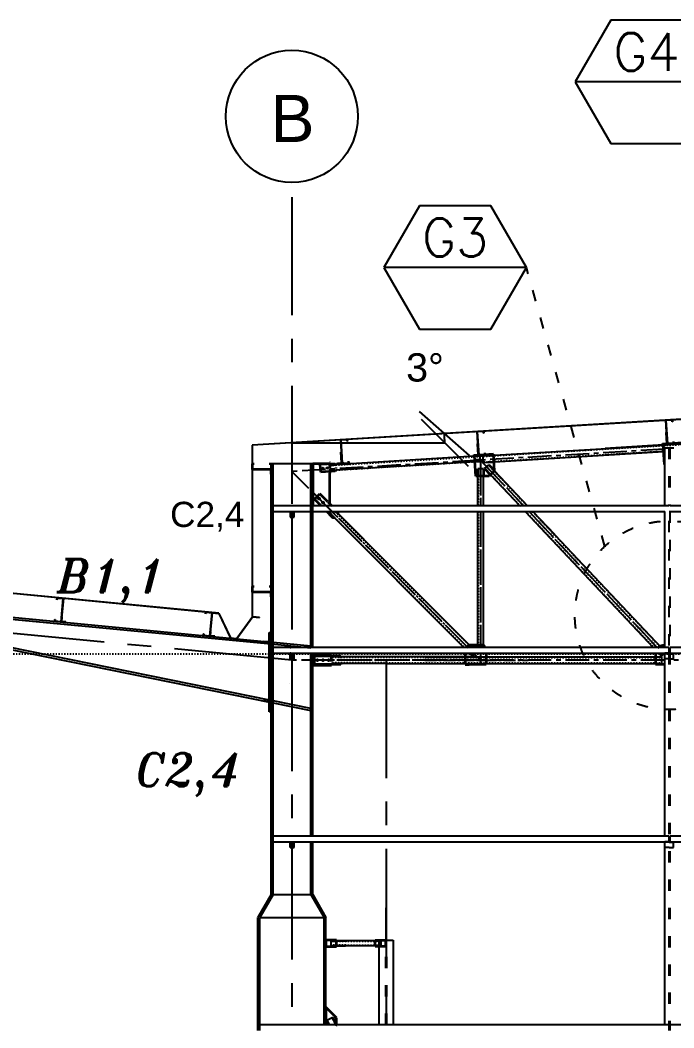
# Model space of a CAD drawing. Header units: inches. Extents: x -15 to 1885144, y -42615 to 866270.
# Drawn here: x 1657153 to 1664084, y 111935 to 122619 of the extents above; entities that cross this region are included whole.
import ezdxf
from ezdxf.enums import TextEntityAlignment as Align

# ---------------------------------------------------------------- set-up
doc = ezdxf.new("R2010")
doc.units = ezdxf.units.IN
doc.header["$LTSCALE"] = 100
doc.header["$MEASUREMENT"] = 0
for name, pattern in [('CENTER', [2, 1.25, -0.25, 0.25, -0.25]), ('CENTERX2', [4, 2.5, -0.5, 0.5, -0.5]), ('dash line', [30, 12, -18]), ('PHANTOM2', [1.25, 0.625, -0.125, 0.125, -0.125, 0.125, -0.125])]:
    doc.linetypes.add(name, pattern=pattern)
for name, color, linetype in [('axis', 8, 'PHANTOM2'), ('corrugated sheet', 6, 'Continuous'), ('dimensions', 10, 'PHANTOM2'), ('layout', 7, 'Continuous'), ('purlins', 4, 'Continuous'), ('sections', 3, 'Continuous'), ('text', 3, 'Continuous')]:
    doc.layers.add(name, color=color, linetype=linetype)
doc.layers.add('gusset plate', color=1, linetype='Continuous', lineweight=35)
doc.layers.add('weld', color=2, linetype='Continuous', lineweight=35)
doc.styles.add('romans', font='romans.shx', dxfattribs={"width": 0.75})
doc.styles.get("Standard").update_dxf_attribs({"font": 'arial.ttf'})
doc.styles.add('TEXT-3', font='ITALICT.shx', dxfattribs={"height": 350})
doc.dimstyles.new('Dim_1', dxfattribs={"dimtxt": 300, "dimasz": 500, "dimexe": 0.0625, "dimexo": 0.0625, "dimgap": 100, "dimtad": 0, "dimtih": 1, "dimtoh": 1, "dimdec": 0, "dimzin": 0, "dimdsep": 46, "dimtxsty": 'Standard', "dimblk": 'OBLIQUE', "dimcen": 0.09, "dimclrd": 256, "dimclre": 256, "dimclrt": 256, "dimadec": 0, "dimazin": 0, "dimtm": 1e-09, "dimtfac": 1, "dimtdec": 0, "dimtofl": 0, "dimtmove": 0, "dimatfit": 3, "dimfxl": 1, "dimtfillclr": 256, "dimtolj": 1, "dimtzin": 0, "dimlwe": -1, "dimarcsym": 0})

# ---------------------------------------------------------------- blocks, each defined once
blk = doc.blocks.new('_Oblique')
at = {"color": 0, "linetype": 'ByBlock', "lineweight": -2}
blk.add_line((-0.5, -0.5), (0.5, 0.5), dxfattribs=at)
blk = doc.blocks.new('*D1419')
at = {"layer": 'Defpoints', "color": 0, "ltscale": 10, "transparency": 16777216}
for p in [(1680034, 119339), (1661654, 118171), (1659614, 118113), (1660034, 118139), (1660436, 118139)]:
    blk.add_point(p, dxfattribs=at)
at = {"layer": 'dimensions', "linetype": 'dash line', "ltscale": 10, "transparency": 16777216}
blk.add_line((1660436, 118139), (1661654, 118139), dxfattribs=at)
at = {"layer": 'dimensions', "lineweight": -2, "ltscale": 10, "transparency": 16777216}
blk.add_arc((1660034, 118139), 1620, 0, 3.4336, dxfattribs=at)
at = {"layer": 'dimensions', "lineweight": -2, "ltscale": 10, "transparency": 16777216, "xscale": 500, "yscale": 500, "zscale": 500}
for p, rotation in [((1661651, 118236), 93.43363036184623), ((1661654, 118139), 270.0000000000026)]:
    blk.add_blockref('_Oblique', p, dxfattribs=dict(at, rotation=rotation))
at = {"layer": 'dimensions', "ltscale": 10, "transparency": 16777216, "insert": (1661445, 118935), "char_height": 300, "attachment_point": 5}
blk.add_mtext('\\A1;3°', dxfattribs=at)
blk = doc.blocks.new('*U1413')
at = {"layer": 'purlins', "ltscale": 10}
h = blk.add_hatch(color=256, dxfattribs=at)
h.dxf.hatch_style = 1
h.paths.add_polyline_path([(124, -228), (129, -228), (129, -218), (124, -218)])
for p, q in [((124, -1), (54, -1)), ((54, -1), (54, -21)), ((54, -21), (56, -21)), ((56, -21), (56, -3)), ((56, -3), (122, -3)), ((122, -249), (122, -3)), ((124, -1), (124, -251)), ((129, -201), (124, -201)), ((129, -246), (129, -201)), ((54, -251), (54, -231)), ((54, -231), (56, -231)), ((124, -251), (54, -251)), ((56, -231), (56, -249)), ((56, -249), (122, -249)), ((129, -218), (124, -218)), ((129, -228), (124, -228)), ((124, -251), (174, -251)), ((174, -246), (129, -246)), ((174, -251), (174, -246))]:
    blk.add_line(p, q, dxfattribs=at)
blk = doc.blocks.new('*U1414')
at = {"layer": 'sections', "color": 0, "linetype": 'ByBlock', "lineweight": -2, "transparency": 16777216, "rotation": 354.5164095555347}
for p in [(1647534, 117456), (1650023, 117217), (1652511, 116978), (1655000, 116739), (1657489, 116500)]:
    blk.add_blockref('*U1413', p, dxfattribs=at)
blk = doc.blocks.new('*D1445')
at = {"layer": 'Defpoints', "color": 0, "ltscale": 0.01, "transparency": 16777216}
for p in [(0, 115901), (1727174, 115901), (1725274, 113901)]:
    blk.add_point(p, dxfattribs=at)
at = {"layer": 'dimensions', "linetype": 'dash line', "ltscale": 0.01, "transparency": 16777216}
for p, q in [((0, 115901), (1727174, 115901)), ((1725274, 113901), (1727174, 113901))]:
    blk.add_line(p, q, dxfattribs=at)
at = {"layer": 'dimensions', "lineweight": -2, "ltscale": 0.01, "transparency": 16777216}
for p, q in [((1727174, 115901), (1727174, 115154)), ((1727174, 113901), (1727174, 114648))]:
    blk.add_line(p, q, dxfattribs=at)
at = {"layer": 'dimensions', "lineweight": -2, "ltscale": 0.01, "transparency": 16777216, "xscale": 500, "yscale": 500, "zscale": 500}
for p, rotation in [((1727174, 115901), 90), ((1727174, 113901), 270)]:
    blk.add_blockref('_Oblique', p, dxfattribs=dict(at, rotation=rotation))
at = {"layer": 'dimensions', "ltscale": 0.01, "transparency": 16777216, "insert": (1727174, 114901), "char_height": 300, "attachment_point": 5}
blk.add_mtext('\\A1;2000', dxfattribs=at)

msp = doc.modelspace()

# ---------------------------------------------------------------- hatches: boundary and pattern name
at = {"layer": 'purlins', "ltscale": 10}
h = msp.add_hatch(color=256, dxfattribs=at)
h.dxf.hatch_style = 1
h.paths.add_polyline_path([(1664006.449, 118236.764), (1664001.458, 118236.465), (1664002.057, 118226.483), (1664007.048, 118226.782)])
h = msp.add_hatch(color=256, dxfattribs=at)
h.dxf.hatch_style = 1
h.paths.add_polyline_path([(1662005.853, 118116.748), (1662000.862, 118116.448), (1662001.46, 118106.466), (1662006.452, 118106.766)])
h = msp.add_hatch(color=256, dxfattribs=at)
h.dxf.hatch_style = 1
h.paths.add_polyline_path([(1660559.665, 118029.914), (1660554.673, 118029.614), (1660555.272, 118019.632), (1660560.263, 118019.932)])
h = msp.add_hatch(color=256, dxfattribs=at)
h.dxf.hatch_style = 1
h.paths.add_polyline_path([(1659781.878, 117855.329), (1659781.878, 117850.329), (1659791.878, 117850.329), (1659791.878, 117855.329)])
at = {"layer": 'purlins', "ltscale": 0.01}
h = msp.add_hatch(color=256, dxfattribs=at)
h.dxf.hatch_style = 1
h.paths.add_polyline_path([(1660044.378, 117402.082), (1660044.378, 117408.082), (1660034.378, 117408.082), (1660034.378, 117402.082)])
at = {"layer": 'purlins', "ltscale": 10}
h = msp.add_hatch(color=256, dxfattribs=at)
h.dxf.hatch_style = 1
h.paths.add_polyline_path([(1659781.878, 116555.329), (1659781.878, 116550.329), (1659791.878, 116550.329), (1659791.878, 116555.329)])
h = msp.add_hatch(color=256, dxfattribs=at)
h.dxf.hatch_style = 1
h.paths.add_polyline_path([(1659167.429, 116109.775), (1659172.406, 116109.297), (1659173.361, 116119.251), (1659168.384, 116119.729)])
at = {"layer": 'purlins', "ltscale": 0.01}
h = msp.add_hatch(color=256, dxfattribs=at)
h.dxf.hatch_style = 1
h.paths.add_polyline_path([(1660044.378, 115902.082), (1660044.378, 115908.082), (1660034.378, 115908.082), (1660034.378, 115902.082)])
h = msp.add_hatch(color=256, dxfattribs=at)
h.dxf.hatch_style = 1
h.paths.add_polyline_path([(1664004.378, 115902.082), (1664004.378, 115908.082), (1664014.378, 115908.082), (1664014.378, 115902.082)])
h = msp.add_hatch(color=256, dxfattribs=at)
h.dxf.hatch_style = 1
h.paths.add_polyline_path([(1664064.378, 115902.082), (1664064.378, 115908.082), (1664054.378, 115908.082), (1664054.378, 115902.082)])
h = msp.add_hatch(color=256, dxfattribs=at)
h.dxf.hatch_style = 1
h.paths.add_polyline_path([(1660044.378, 113902.082), (1660044.378, 113908.082), (1660034.378, 113908.082), (1660034.378, 113902.082)])
h = msp.add_hatch(color=256, dxfattribs=at)
h.dxf.hatch_style = 1
h.paths.add_polyline_path([(1664004.378, 113902.082), (1664004.378, 113908.082), (1664014.378, 113908.082), (1664014.378, 113902.082)])
h = msp.add_hatch(color=256, dxfattribs=at)
h.dxf.hatch_style = 1
h.paths.add_polyline_path([(1664064.378, 113902.082), (1664064.378, 113908.082), (1664054.378, 113908.082), (1664054.378, 113902.082)])
at = {"layer": 'sections', "ltscale": 0.01}
h = msp.add_hatch(color=256, dxfattribs=at)
h.dxf.hatch_style = 1
h.paths.add_polyline_path([(1659814.378, 116078.984), (1659794.378, 116078.984), (1659794.378, 116054.984), (1659814.378, 116054.984)])
h.paths.add_polyline_path([(1659814.378, 115984.145), (1659794.378, 115984.145), (1659794.378, 115966.984), (1659814.378, 115966.984)])
h.paths.add_polyline_path([(1659814.378, 115906.984), (1659794.378, 115906.984), (1659794.378, 115886.984), (1659814.378, 115886.984)])
at = {"layer": 'sections', "ltscale": 10}
h = msp.add_hatch(color=256, dxfattribs=at)
h.dxf.hatch_style = 1
h.paths.add_polyline_path([(1659794.378, 115334.984), (1659814.378, 115334.984), (1659814.378, 115358.984), (1659794.378, 115358.984)])
h.paths.add_polyline_path([(1659794.378, 115446.984), (1659814.378, 115446.984), (1659814.378, 115466.984), (1659794.378, 115466.984)])
h.paths.add_polyline_path([(1659794.378, 115506.984), (1659814.378, 115506.984), (1659814.378, 115526.984), (1659794.378, 115526.984)])

# ---------------------------------------------------------------- linework, layer by layer
at = {"layer": 'axis', "linetype": 'CENTER', "ltscale": 10}
for p, q in [((1660034.378, 120740.973), (1660034.378, 117468.082)), ((1660034.378, 117408.082), (1660034.378, 115968.082)), ((1660034.378, 115833.162), (1647534.378, 117033.162)), ((1660034.378, 115908.082), (1660034.378, 113968.082)), ((1661034.378, 115833.162), (1661034.378, 111968.082)), ((1660034.378, 113908.082), (1660034.378, 111968.082))]:
    msp.add_line(p, q, dxfattribs=at)
at = {"layer": 'axis', "linetype": 'CENTERX2'}
for p, q in [((1663984.378, 118070.162), (1660034.378, 117833.162)), ((1664039.378, 118073.462), (1664034.378, 118073.162)), ((1662034.378, 117953.162), (1662034.378, 117468.082)), ((1662034.378, 117953.162), (1662492.001, 117468.082)), ((1660034.378, 117833.162), (1661899.458, 115968.082)), ((1662034.378, 117408.082), (1662034.378, 115968.082)), ((1662548.605, 117408.082), (1663912.556, 115962.294)), ((1663984.378, 115833.162), (1660034.378, 115833.162)), ((1661959.458, 115908.082), (1662034.378, 115833.162)), ((1662034.378, 115908.082), (1662034.378, 115833.162)), ((1663963.699, 115908.082), (1663984.378, 115886.162)), ((1700034.378, 115833.162), (1664039.378, 115833.162))]:
    msp.add_line(p, q, dxfattribs=at)
at = {"layer": 'axis', "linetype": 'CENTER'}
for p, q in [((1662034.378, 117953.162), (1662034.378, 117468.082)), ((1662034.378, 117953.162), (1662492.001, 117468.082)), ((1660254.378, 117613.162), (1661899.458, 115968.082)), ((1662034.378, 117408.082), (1662034.378, 115968.082)), ((1662548.605, 117408.082), (1663912.556, 115962.294)), ((1662034.378, 115833.162), (1660254.378, 115833.162)), ((1661442.346, 115833.162), (1662184.378, 115833.162)), ((1661959.458, 115908.082), (1662034.378, 115833.162)), ((1662034.378, 115908.082), (1662034.378, 115833.162)), ((1663963.699, 115908.082), (1663984.378, 115886.162))]:
    msp.add_line(p, q, dxfattribs=at)
at = {"layer": 'corrugated sheet'}
for p, q in [((1680034.345, 119339.215), (1659614.345, 118114.015)), ((1680034.378, 119338.666), (1659614.378, 118113.466))]:
    msp.add_line(p, q, dxfattribs=at)
at = {"layer": 'corrugated sheet', "ltscale": 10}
for p, q in [((1659613.878, 118113.466), (1659613.878, 116287.834)), ((1659614.378, 118113.466), (1659614.378, 116287.834)), ((1659260.906, 116330.05), (1647534.378, 117455.797)), ((1659260.839, 116329.353), (1647534.378, 117455.093)), ((1659260.906, 116330.05), (1659260.839, 116329.353))]:
    msp.add_line(p, q, dxfattribs=at)
at = {"layer": 'dimensions', "ltscale": 10}
msp.add_line((1660034.378, 118138.666), (1660435.644, 118138.666), dxfattribs=at)
at = {"layer": 'gusset plate'}
for p, q in [((1664175.91, 118136.753), (1663970.882, 118124.452)), ((1662171.764, 118016.505), (1661970.882, 118004.452)), ((1660496.977, 117905.937), (1660486.546, 117915.329)), ((1660500.142, 117846.008), (1660491.351, 117835.473))]:
    msp.add_line(p, q, dxfattribs=at)
at = {"layer": 'gusset plate', "linetype": 'dash line'}
for p, q in [((1663983.903, 117907.438), (1663970.882, 118124.452)), ((1661984.045, 117785.056), (1661970.882, 118004.452)), ((1662182.353, 117840.027), (1662171.764, 118016.505)), ((1660254.378, 117899.254), (1660254.378, 117468.082)), ((1660486.546, 117915.329), (1660335.38, 117906.259)), ((1660340.172, 117826.402), (1660335.38, 117906.259)), ((1660491.351, 117835.473), (1660340.172, 117826.402)), ((1660453.67, 117357.302), (1660467.812, 117343.16)), ((1660481.954, 117343.16), (1660467.812, 117343.16)), ((1660520.238, 117403.871), (1660525.845, 117398.264)), ((1660524.38, 117385.587), (1660525.845, 117398.264)), ((1661888.379, 115968.082), (1661915.132, 115994.835)), ((1661915.132, 115994.835), (1662064.378, 115994.835)), ((1662064.378, 115994.835), (1662079.824, 115968.082)), ((1663912.556, 115962.294), (1663936.414, 115984.801)), ((1663936.414, 115984.801), (1663984.378, 115995.667)), ((1660254.378, 115888.476), (1660254.378, 115778.162)), ((1660254.378, 115888.476), (1660454.378, 115888.476)), ((1660274.378, 115788.162), (1660274.378, 115878.162)), ((1660274.378, 115878.162), (1660454.378, 115878.162)), ((1660454.378, 115888.476), (1660454.378, 115878.162)), ((1660454.378, 115878.162), (1660554.378, 115878.162)), ((1660554.378, 115878.162), (1660554.378, 115868.162)), ((1661872.706, 115908.082), (1661872.706, 115788.261)), ((1663890.735, 115908.082), (1663890.735, 115788.162)), ((1660454.878, 115778.162), (1660254.378, 115778.162)), ((1660454.378, 115788.162), (1660274.378, 115788.162)), ((1660554.378, 115788.162), (1660454.378, 115788.162)), ((1660454.378, 115788.162), (1660454.878, 115778.162)), ((1660554.378, 115798.162), (1660554.378, 115788.162)), ((1661872.706, 115788.261), (1661912.36, 115788.261))]:
    msp.add_line(p, q, dxfattribs=at)
at = {"layer": 'gusset plate', "ltscale": 10}
for p, q in [((1660254.378, 117915.329), (1660254.378, 117899.254)), ((1660436.173, 117915.329), (1660254.378, 117915.329)), ((1660436.173, 117898.288), (1660436.173, 117915.329)), ((1660436.173, 117887.416), (1660436.173, 117899.254)), ((1663984.378, 117907.438), (1663983.903, 117907.438)), ((1660436.173, 117487.937), (1660436.173, 117817.289)), ((1661999.378, 117785.056), (1661984.045, 117785.056)), ((1662124.084, 117785.056), (1661999.378, 117785.056)), ((1662182.353, 117840.027), (1662124.084, 117785.056)), ((1660394.378, 111968.082), (1660394.378, 112152.527)), ((1660507.237, 112042.094), (1660394.378, 112152.527)), ((1660507.237, 111963.832), (1660507.237, 112042.094))]:
    msp.add_line(p, q, dxfattribs=at)
at = {"layer": 'gusset plate', "linetype": 'dash line', "ltscale": 0.01}
for p, q in [((1660436.173, 117887.416), (1660436.173, 117817.289)), ((1660496.977, 117905.937), (1660500.141, 117846.019)), ((1660436.173, 117487.937), (1660436.173, 117468.082)), ((1660524.38, 117385.587), (1660481.954, 117343.16)), ((1660454.378, 115788.162), (1660454.378, 115878.162)), ((1660554.378, 115868.162), (1660554.378, 115798.162))]:
    msp.add_line(p, q, dxfattribs=at)
at = {"layer": 'gusset plate', "linetype": 'CENTER'}
for p, q in [((1660300.107, 117567.434), (1660271.822, 117539.15)), ((1660342.89, 117468.082), (1660271.822, 117539.15)), ((1660300.107, 117567.434), (1660328.391, 117595.718)), ((1660413.244, 117510.865), (1660328.391, 117595.718)), ((1660413.244, 117510.865), (1660456.027, 117468.082)), ((1660402.89, 117408.082), (1660453.67, 117357.302)), ((1660516.027, 117408.082), (1660525.845, 117398.264))]:
    msp.add_line(p, q, dxfattribs=at)
at = {"layer": 'gusset plate', "linetype": 'ByBlock'}
for p, q in [((1662094.378, 115908.082), (1662094.378, 115788.162)), ((1662094.378, 115788.162), (1661912.36, 115788.261)), ((1663984.378, 115788.162), (1663890.735, 115788.162))]:
    msp.add_line(p, q, dxfattribs=at)
at = {"layer": 'gusset plate', "linetype": 'Continuous'}
for p, q in [((1660394.378, 112796.287), (1660394.378, 112866.287)), ((1660507.237, 112866.287), (1660394.378, 112866.287)), ((1660507.237, 112796.287), (1660507.237, 112866.287)), ((1660916.519, 112796.287), (1660916.519, 112866.287)), ((1660916.519, 112866.287), (1661029.378, 112866.287)), ((1661029.378, 112796.287), (1661029.378, 112866.287)), ((1660394.378, 112796.287), (1660507.237, 112796.287)), ((1661029.378, 112796.287), (1660916.519, 112796.287)), ((1660502.765, 111961.596), (1660507.237, 111963.832))]:
    msp.add_line(p, q, dxfattribs=at)
at = {"layer": 'layout', "ltscale": 0.01}
for p, q in [((1663983.779, 118083.145), (1664084.378, 118083.145)), ((1663984.378, 118083.145), (1663984.378, 117468.082)), ((1663984.378, 117408.082), (1663984.378, 115968.082)), ((1663984.378, 115908.082), (1663984.378, 113968.082)), ((1663984.378, 113908.082), (1663984.378, 111968.082)), ((1661034.378, 112866.287), (1661034.378, 113206.287)), ((1659674.378, 112831.287), (1659674.378, 112661.287))]:
    msp.add_line(p, q, dxfattribs=at)
at = {"layer": 'layout', "linetype": 'dash line', "ltscale": 0.1}
for p, q in [((1664029.378, 118083.145), (1664029.378, 117468.082)), ((1664039.378, 118083.145), (1664039.378, 117468.082)), ((1664029.378, 117309.647), (1664029.378, 115968.082)), ((1664039.378, 117408.082), (1664039.378, 115968.082)), ((1664029.378, 115908.082), (1664029.378, 111968.082)), ((1664039.378, 115908.082), (1664039.378, 111968.082)), ((1661029.378, 111968.082), (1661029.378, 112866.287)), ((1661039.378, 111968.082), (1661039.378, 112866.287))]:
    msp.add_line(p, q, dxfattribs=at)
at = {"layer": 'layout', "ltscale": 10}
for p, q in [((1659814.378, 115966.984), (1659814.378, 117915.329)), ((1660254.378, 117915.329), (1659814.378, 117915.329)), ((1659834.378, 115908.082), (1659834.378, 117915.329)), ((1660234.378, 115964.652), (1660234.378, 117915.329)), ((1660254.378, 115968.082), (1660254.378, 117915.329)), ((1657062.441, 116269.158), (1659814.378, 116004.972)), ((1657064.353, 116289.066), (1659814.378, 116025.064)), ((1657031.862, 115950.622), (1659814.378, 115384.563)), ((1659814.378, 115404.972), (1657033.773, 115970.531)), ((1659814.378, 116004.972), (1660234.378, 115964.652)), ((1659814.378, 113908.082), (1659814.378, 115966.984)), ((1659834.378, 116023.144), (1660234.378, 115984.744)), ((1659834.378, 113908.082), (1659834.378, 115908.082)), ((1660234.378, 113968.082), (1660234.378, 115908.082)), ((1660254.378, 113968.082), (1660254.378, 115908.082)), ((1660010.476, 115584.184), (1660010.488, 115584.307)), ((1660234.378, 115319.547), (1659834.378, 115400.904)), ((1659834.378, 115380.494), (1660234.378, 115299.12)), ((1659814.378, 113348.88), (1659814.378, 113908.082)), ((1659834.378, 113348.88), (1659834.378, 113908.082)), ((1660234.378, 113348.88), (1660234.378, 113908.082)), ((1660254.378, 113348.88), (1660254.378, 113908.082)), ((1659814.378, 113348.88), (1659674.378, 113106.393)), ((1659834.378, 113348.88), (1659694.378, 113106.393)), ((1659834.378, 113348.88), (1660234.378, 113348.88)), ((1660234.378, 113348.88), (1660374.378, 113106.393)), ((1660254.378, 113348.88), (1660394.378, 113106.393)), ((1659674.378, 111908.082), (1659674.378, 113106.393)), ((1659694.378, 111908.082), (1659694.378, 113106.393)), ((1659694.378, 113106.393), (1660374.378, 113106.393)), ((1660374.378, 111968.082), (1660374.378, 113106.393)), ((1660394.378, 111968.082), (1660394.378, 113106.393)), ((1660959.378, 111968.082), (1660959.378, 112866.287)), ((1660959.378, 112866.287), (1661109.378, 112866.287)), ((1661109.378, 112866.287), (1661109.378, 111968.082))]:
    msp.add_line(p, q, dxfattribs=at)
at = {"layer": 'layout', "linetype": 'CENTER'}
for centre, radius in [((1660361.736, 117867.715), 8), ((1660409.56, 117870.59), 8), ((1660321.32, 117546.221), 10), ((1660363.746, 117503.794), 10)]:
    msp.add_circle(centre, radius, dxfattribs=at)
at = {"layer": 'layout', "linetype": 'dash line'}
for centre in [(1660304.361, 115833.162), (1660364.361, 115833.162), (1660424.361, 115833.162)]:
    msp.add_circle(centre, 10, dxfattribs=at)
at = {"layer": 'purlins', "ltscale": 10}
for p, q in [((1663998.064, 118376.513), (1664067.938, 118380.706)), ((1664013.037, 118126.962), (1663998.064, 118376.513)), ((1664066.062, 118378.589), (1664000.18, 118374.636)), ((1664067.14, 118360.622), (1664066.062, 118378.589)), ((1664067.938, 118380.706), (1664069.136, 118360.741)), ((1664000.18, 118374.636), (1664014.914, 118129.078)), ((1664069.136, 118360.741), (1664067.14, 118360.622)), ((1660551.28, 118169.663), (1660621.154, 118173.855)), ((1660566.253, 117920.111), (1660551.28, 118169.663)), ((1660619.277, 118171.739), (1660553.396, 118167.786)), ((1660553.396, 118167.786), (1660568.129, 117922.228)), ((1660620.355, 118153.771), (1660619.277, 118171.739)), ((1660621.154, 118173.855), (1660622.352, 118153.891)), ((1661997.468, 118256.496), (1662067.342, 118260.689)), ((1662012.441, 118006.945), (1661997.468, 118256.496)), ((1662065.465, 118258.573), (1661999.584, 118254.62)), ((1661999.584, 118254.62), (1662014.317, 118009.061)), ((1662066.543, 118240.605), (1662065.465, 118258.573)), ((1662068.54, 118240.725), (1662066.543, 118240.605)), ((1662067.342, 118260.689), (1662068.54, 118240.725)), ((1664007.747, 118131.653), (1664000.859, 118246.447)), ((1664001.458, 118236.465), (1664006.449, 118236.764)), ((1664002.057, 118226.483), (1664007.048, 118226.782)), ((1660622.352, 118153.891), (1660620.355, 118153.771)), ((1662007.15, 118011.637), (1662000.263, 118126.43)), ((1662000.862, 118116.448), (1662005.853, 118116.748)), ((1662001.46, 118106.466), (1662006.452, 118106.766)), ((1663962.827, 118128.958), (1664007.747, 118131.653)), ((1663963.127, 118123.967), (1663962.827, 118128.958)), ((1664013.037, 118126.962), (1663963.127, 118123.967)), ((1664031.085, 118128.045), (1664013.037, 118126.962)), ((1664014.914, 118129.078), (1664080.795, 118133.031)), ((1664079.717, 118150.999), (1664081.714, 118151.118)), ((1664080.795, 118133.031), (1664079.717, 118150.999)), ((1664081.714, 118151.118), (1664082.911, 118131.154)), ((1660560.962, 117924.803), (1660554.075, 118039.597)), ((1660554.673, 118029.614), (1660559.665, 118029.914)), ((1660555.272, 118019.632), (1660560.263, 118019.932)), ((1661962.231, 118008.942), (1662007.15, 118011.637)), ((1661962.531, 118003.951), (1661962.231, 118008.942)), ((1662012.441, 118006.945), (1661962.531, 118003.951)), ((1662030.489, 118008.028), (1662012.441, 118006.945)), ((1662014.317, 118009.061), (1662080.199, 118013.014)), ((1662079.121, 118030.982), (1662081.117, 118031.102)), ((1662080.199, 118013.014), (1662079.121, 118030.982)), ((1662081.117, 118031.102), (1662082.315, 118011.138)), ((1659614.378, 117855.329), (1659614.378, 117915.329)), ((1659614.378, 117915.329), (1659634.378, 117915.329)), ((1659614.378, 117855.329), (1659814.378, 117855.329)), ((1659634.378, 117913.329), (1659616.378, 117913.329)), ((1659616.378, 117913.329), (1659616.378, 117857.329)), ((1659812.378, 117857.329), (1659616.378, 117857.329)), ((1659634.378, 117915.329), (1659634.378, 117913.329)), ((1659764.378, 117850.329), (1659764.378, 117855.329)), ((1659764.378, 117855.329), (1659814.378, 117855.329)), ((1659809.378, 117850.329), (1659764.378, 117850.329)), ((1659781.878, 117850.329), (1659781.878, 117855.329)), ((1659791.878, 117850.329), (1659791.878, 117855.329)), ((1659814.378, 117915.329), (1659794.378, 117915.329)), ((1659794.378, 117915.329), (1659794.378, 117913.329)), ((1659794.378, 117913.329), (1659812.378, 117913.329)), ((1659809.378, 117805.329), (1659809.378, 117850.329)), ((1659812.378, 117913.329), (1659812.378, 117857.329)), ((1659814.378, 117855.329), (1659814.378, 117915.329)), ((1659814.378, 117855.329), (1659814.378, 117805.329)), ((1660516.043, 117922.108), (1660560.962, 117924.803)), ((1660516.342, 117917.117), (1660516.043, 117922.108)), ((1660566.253, 117920.111), (1660516.342, 117917.117)), ((1660584.301, 117921.194), (1660566.253, 117920.111)), ((1660568.129, 117922.228), (1660634.011, 117926.18)), ((1660632.933, 117944.148), (1660634.929, 117944.268)), ((1660634.011, 117926.18), (1660632.933, 117944.148)), ((1660634.929, 117944.268), (1660636.127, 117924.304)), ((1659814.378, 117805.329), (1659809.378, 117805.329)), ((1659614.378, 116555.329), (1659614.378, 116615.329)), ((1659614.378, 116615.329), (1659634.378, 116615.329)), ((1659634.378, 116613.329), (1659616.378, 116613.329)), ((1659616.378, 116613.329), (1659616.378, 116557.329)), ((1659634.378, 116615.329), (1659634.378, 116613.329)), ((1659814.378, 116615.329), (1659794.378, 116615.329)), ((1659794.378, 116615.329), (1659794.378, 116613.329)), ((1659794.378, 116613.329), (1659812.378, 116613.329)), ((1659812.378, 116613.329), (1659812.378, 116557.329)), ((1659814.378, 116555.329), (1659814.378, 116615.329)), ((1659614.378, 116555.329), (1659814.378, 116555.329)), ((1659812.378, 116557.329), (1659616.378, 116557.329)), ((1659764.378, 116550.329), (1659764.378, 116555.329)), ((1659764.378, 116555.329), (1659814.378, 116555.329)), ((1659809.378, 116550.329), (1659764.378, 116550.329)), ((1659781.878, 116550.329), (1659781.878, 116555.329)), ((1659791.878, 116550.329), (1659791.878, 116555.329)), ((1659809.378, 116505.329), (1659809.378, 116550.329)), ((1659814.378, 116505.329), (1659809.378, 116505.329)), ((1659814.378, 116555.329), (1659814.378, 116505.329)), ((1659119.489, 116342.923), (1659117.578, 116323.014)), ((1659117.578, 116323.014), (1659119.569, 116322.823)), ((1659189.169, 116336.233), (1659119.489, 116342.923)), ((1659119.569, 116322.823), (1659121.289, 116340.741)), ((1659121.289, 116340.741), (1659186.987, 116334.434)), ((1659163.479, 116089.56), (1659186.987, 116334.434)), ((1659189.169, 116336.233), (1659165.279, 116087.378)), ((1659188.978, 116334.243), (1659189.169, 116336.233)), ((1659188.978, 116334.243), (1659259.829, 116327.441)), ((1659189.169, 116336.233), (1659260.839, 116329.353)), ((1659259.829, 116327.441), (1659381.45, 116066.625)), ((1659260.839, 116329.353), (1659382.46, 116068.537)), ((1659619.52, 116294.92), (1659450.501, 116062.005)), ((1659620.336, 116293.11), (1659451.129, 116059.936)), ((1659619.52, 116294.92), (1659690.181, 116288.136)), ((1659620.336, 116293.11), (1659690.016, 116286.421)), ((1659690.016, 116286.421), (1659690.181, 116288.136)), ((1659175.034, 116136.671), (1659170.057, 116137.149)), ((1659170.734, 116091.877), (1659175.034, 116136.671)), ((1659095.599, 116094.067), (1659097.51, 116113.975)), ((1659165.279, 116087.378), (1659095.599, 116094.067)), ((1659097.51, 116113.975), (1659099.501, 116113.784)), ((1659099.501, 116113.784), (1659097.781, 116095.867)), ((1659097.781, 116095.867), (1659163.479, 116089.56)), ((1659165.279, 116087.378), (1659215.05, 116082.6)), ((1659172.406, 116109.297), (1659167.429, 116109.775)), ((1659173.361, 116119.251), (1659168.384, 116119.729)), ((1659215.528, 116087.577), (1659170.734, 116091.877)), ((1659215.05, 116082.6), (1659215.528, 116087.577)), ((1659381.45, 116066.625), (1659451.129, 116059.936)), ((1659382.46, 116068.537), (1659450.501, 116062.005))]:
    msp.add_line(p, q, dxfattribs=at)
at = {"layer": 'purlins', "ltscale": 0.01}
for p, q in [((1664000.859, 118246.447), (1664005.85, 118246.746)), ((1662000.263, 118126.43), (1662005.254, 118126.73)), ((1663953.145, 118123.368), (1663963.127, 118123.967)), ((1663953.145, 118123.368), (1663953.744, 118113.386)), ((1663953.744, 118113.386), (1664093.492, 118121.771)), ((1664031.085, 118128.045), (1664082.911, 118131.154)), ((1664092.893, 118131.753), (1664082.911, 118131.154)), ((1660554.075, 118039.597), (1660559.066, 118039.896)), ((1661952.548, 118003.352), (1661962.531, 118003.951)), ((1661952.548, 118003.352), (1661953.147, 117993.37)), ((1661953.147, 117993.37), (1662092.896, 118001.754)), ((1662030.489, 118008.028), (1662082.315, 118011.138)), ((1662092.297, 118011.737), (1662082.315, 118011.138)), ((1662092.297, 118011.737), (1662092.896, 118001.754)), ((1660506.36, 117916.518), (1660516.342, 117917.117)), ((1660506.36, 117916.518), (1660506.959, 117906.536)), ((1660506.959, 117906.536), (1660646.708, 117914.921)), ((1660584.301, 117921.194), (1660636.127, 117924.304)), ((1660646.109, 117924.903), (1660636.127, 117924.304)), ((1660646.109, 117924.903), (1660646.708, 117914.921)), ((1664029.378, 117468.082), (1659834.378, 117468.082)), ((1668029.371, 117468.082), (1664039.378, 117468.082)), ((1659834.378, 117408.082), (1663989.378, 117408.082)), ((1660014.378, 117408.082), (1660024.378, 117408.082)), ((1660014.378, 117408.082), (1660014.378, 117348.082)), ((1660019.378, 117402.082), (1660014.378, 117402.082)), ((1660024.378, 117348.082), (1660014.378, 117348.082)), ((1660014.378, 117348.082), (1660059.378, 117348.082)), ((1660019.378, 117402.082), (1660059.378, 117402.082)), ((1660024.378, 117408.082), (1660059.378, 117408.082)), ((1660034.378, 117408.082), (1660034.378, 117402.082)), ((1660044.378, 117408.082), (1660044.378, 117402.082)), ((1660059.378, 117402.082), (1660059.378, 117408.082)), ((1660059.378, 117348.082), (1660059.378, 117402.082)), ((1664034.378, 117408.082), (1668034.378, 117408.082)), ((1664029.378, 115968.082), (1659834.378, 115968.082)), ((1660014.378, 115968.082), (1660024.378, 115968.082)), ((1664029.378, 115968.082), (1664029.378, 115908.082)), ((1668029.371, 115968.082), (1664039.378, 115968.082)), ((1664039.378, 115968.082), (1664039.378, 115908.082)), ((1659834.378, 115908.082), (1663989.378, 115908.082)), ((1660014.378, 115902.082), (1660014.378, 115908.082)), ((1660024.378, 115908.082), (1660014.378, 115908.082)), ((1660014.378, 115848.082), (1660014.378, 115902.082)), ((1660019.378, 115902.082), (1660014.378, 115902.082)), ((1660014.378, 115848.082), (1660059.378, 115848.082)), ((1660019.378, 115902.082), (1660059.378, 115902.082)), ((1660024.378, 115908.082), (1660059.378, 115908.082)), ((1660034.378, 115908.082), (1660034.378, 115902.082)), ((1660044.378, 115908.082), (1660044.378, 115902.082)), ((1660059.378, 115902.082), (1660059.378, 115908.082)), ((1660059.378, 115848.082), (1660059.378, 115902.082)), ((1663989.378, 115902.082), (1663989.378, 115908.082)), ((1664034.378, 115908.082), (1663989.378, 115908.082)), ((1664034.378, 115902.082), (1663989.378, 115902.082)), ((1663989.378, 115848.082), (1663989.378, 115902.082)), ((1664034.378, 115848.082), (1663989.378, 115848.082)), ((1664004.378, 115908.082), (1664004.378, 115902.082)), ((1664014.378, 115908.082), (1664014.378, 115902.082)), ((1664034.378, 115908.082), (1668034.378, 115908.082)), ((1664034.378, 115902.082), (1664079.378, 115902.082)), ((1664034.378, 115848.082), (1664079.378, 115848.082)), ((1664039.378, 115908.082), (1664079.378, 115908.082)), ((1664054.378, 115908.082), (1664054.378, 115902.082)), ((1664064.378, 115908.082), (1664064.378, 115902.082)), ((1664079.378, 115902.082), (1664079.378, 115908.082)), ((1664079.378, 115848.082), (1664079.378, 115902.082)), ((1664029.378, 113968.082), (1659834.378, 113968.082)), ((1659834.378, 113908.082), (1663989.378, 113908.082)), ((1660014.378, 113848.082), (1660014.378, 113908.082)), ((1660014.378, 113908.082), (1660019.378, 113908.082)), ((1660019.378, 113902.082), (1660014.378, 113902.082)), ((1660019.378, 113908.082), (1660059.378, 113908.082)), ((1660019.378, 113902.082), (1660059.378, 113902.082)), ((1660034.378, 113908.082), (1660034.378, 113902.082)), ((1660044.378, 113908.082), (1660044.378, 113902.082)), ((1660059.378, 113902.082), (1660059.378, 113908.082)), ((1660059.378, 113848.082), (1660059.378, 113902.082)), ((1663989.378, 113902.082), (1663989.378, 113908.082)), ((1664034.378, 113908.082), (1663989.378, 113908.082)), ((1664034.378, 113902.082), (1663989.378, 113902.082)), ((1663989.378, 113848.082), (1663989.378, 113902.082)), ((1664004.378, 113908.082), (1664004.378, 113902.082)), ((1664014.378, 113908.082), (1664014.378, 113902.082)), ((1664029.378, 113968.082), (1664029.378, 113908.082)), ((1664034.378, 113908.082), (1668034.378, 113908.082)), ((1664034.378, 113902.082), (1664079.378, 113902.082)), ((1668029.371, 113968.082), (1664039.378, 113968.082)), ((1664039.378, 113968.082), (1664039.378, 113908.082)), ((1664039.378, 113908.082), (1664079.378, 113908.082)), ((1664054.378, 113908.082), (1664054.378, 113902.082)), ((1664064.378, 113908.082), (1664064.378, 113902.082)), ((1664079.378, 113902.082), (1664079.378, 113908.082)), ((1664079.378, 113848.082), (1664079.378, 113902.082)), ((1660014.378, 113848.082), (1660059.378, 113848.082)), ((1664034.378, 113848.082), (1663989.378, 113848.082)), ((1664034.378, 113848.082), (1664079.378, 113848.082)), ((1664029.378, 111968.082), (1659694.378, 111968.082)), ((1664029.378, 111968.082), (1664029.378, 111908.082)), ((1668029.371, 111968.082), (1664039.378, 111968.082)), ((1664039.378, 111968.082), (1664039.378, 111908.082))]:
    msp.add_line(p, q, dxfattribs=at)
at = {"layer": 'sections', "linetype": 'dash line', "ltscale": 0.01}
for p, q in [((1662062.86, 117994.939), (1666031.982, 118233.096)), ((1660437.296, 117898.355), (1662031.927, 117994.012)), ((1662066.457, 117934.989), (1663984.378, 118050.069)), ((1660440.469, 117846.452), (1662034.378, 117942.065)), ((1662004.378, 117849.123), (1662004.378, 117468.082)), ((1662060.378, 117860.056), (1662060.378, 117468.082)), ((1662079.865, 117867.07), (1662456.269, 117468.082)), ((1662117.683, 117902.748), (1662527.745, 117468.082)), ((1662008.378, 117785.056), (1662008.378, 117468.082)), ((1660422.701, 117408.082), (1661862.701, 115968.082)), ((1660496.228, 117408.082), (1661936.228, 115968.082)), ((1662004.378, 117408.082), (1662004.378, 117018.475)), ((1662008.378, 117408.082), (1662008.378, 115968.082)), ((1662060.378, 117408.082), (1662060.378, 115968.082)), ((1662512.873, 117408.082), (1663871.364, 115968.082)), ((1662584.349, 117408.082), (1663942.839, 115968.082)), ((1662004.378, 115863.162), (1660454.378, 115863.162)), ((1661442.346, 115863.162), (1662034.378, 115863.162)), ((1661922.701, 115908.082), (1661951.766, 115879.018)), ((1661966.58, 115868.162), (1661966.581, 115868.162)), ((1662034.378, 115863.162), (1663952.771, 115863.162)), ((1663927.967, 115908.082), (1663955.41, 115878.993)), ((1661046.411, 115803.162), (1660454.378, 115803.162)), ((1661034.378, 115803.162), (1662034.378, 115803.162)), ((1662034.378, 115803.162), (1663952.771, 115803.162)), ((1660615.308, 112852.287), (1660447.237, 112852.287)), ((1660507.237, 112852.287), (1660976.519, 112852.287)), ((1660604.317, 112810.287), (1660447.237, 112810.287)), ((1660507.237, 112810.287), (1660976.519, 112810.287)), ((1660432.44, 111968.082), (1660408.85, 112015.261)), ((1660408.85, 112015.261), (1660432.44, 111968.082)), ((1660502.765, 111961.596), (1660462.516, 112042.094)), ((1660462.516, 112042.094), (1660502.765, 111961.596))]:
    msp.add_line(p, q, dxfattribs=at)
at = {"layer": 'sections'}
for p, q in [((1664031.383, 118118.065), (1665976.775, 118234.788)), ((1662062.564, 117999.872), (1663971.484, 118114.407)), ((1664031.383, 118118.065), (1663354.787, 118077.469)), ((1661971.484, 117994.407), (1660437.085, 117902.343)), ((1662031.982, 117988.082), (1662032.282, 117988.1)), ((1662066.757, 117929.998), (1663975.677, 118044.533)), ((1663984.378, 118045.118), (1663358.55, 118007.568)), ((1661975.078, 117934.515), (1660440.709, 117842.453)), ((1662064.378, 117860.056), (1662004.378, 117860.056)), ((1662064.378, 117468.082), (1662064.378, 117860.056)), ((1662076.949, 117864.319), (1662120.593, 117905.493)), ((1662089.966, 117850.522), (1662450.758, 117468.082)), ((1662133.609, 117891.695), (1662533.244, 117468.082)), ((1660390.577, 117824.565), (1660390.566, 117824.564)), ((1662004.378, 117468.082), (1662004.378, 117785.056)), ((1662138.709, 117798.854), (1662450.758, 117468.082)), ((1662182.353, 117840.027), (1662533.244, 117468.082)), ((1660427.386, 117397.728), (1661857.032, 115968.082)), ((1660501.885, 117408.082), (1661090.908, 116819.059)), ((1660524.38, 117385.587), (1661941.885, 115968.082)), ((1662004.378, 115968.082), (1662004.378, 117408.082)), ((1662064.378, 115968.082), (1662064.378, 117408.082)), ((1662507.361, 117408.082), (1663865.852, 115968.082)), ((1662507.361, 117408.082), (1662773.071, 117126.43)), ((1662589.848, 117408.082), (1663948.338, 115968.082)), ((1662589.848, 117408.082), (1662816.715, 117167.603)), ((1661999.378, 115868.162), (1660454.378, 115868.162)), ((1661442.346, 115868.162), (1662034.378, 115868.162)), ((1661917.032, 115908.082), (1661948.931, 115876.183)), ((1661960.911, 115868.162), (1661963.746, 115865.327)), ((1662034.378, 115868.162), (1663952.771, 115868.162)), ((1663922.456, 115908.082), (1663952.494, 115876.242)), ((1661046.411, 115798.162), (1660454.378, 115798.162)), ((1661034.378, 115798.162), (1662094.378, 115798.162)), ((1662094.378, 115798.162), (1663952.771, 115798.162))]:
    msp.add_line(p, q, dxfattribs=at)
at = {"layer": 'sections', "ltscale": 10}
for p, q in [((1664007.074, 118116.606), (1664031.373, 118118.064)), ((1662007.388, 117996.562), (1662031.687, 117998.019)), ((1660438.718, 117932.495), (1660436.722, 117932.376)), ((1659794.378, 116026.984), (1659734.629, 116032.72)), ((1659794.378, 115966.984), (1659794.378, 116126.984)), ((1659794.378, 116126.984), (1659814.378, 116126.984)), ((1659814.378, 116078.984), (1659794.378, 116078.984)), ((1659814.378, 116054.984), (1659794.378, 116054.984)), ((1659814.378, 116126.984), (1659814.378, 115966.984)), ((1659794.378, 116006.984), (1659734.656, 116012.992)), ((1659814.378, 115984.145), (1659794.378, 115984.145)), ((1659794.378, 115286.984), (1659794.378, 115966.984)), ((1659814.378, 115966.984), (1659794.378, 115966.984)), ((1659814.378, 115966.984), (1659814.378, 115286.984)), ((1659814.378, 115906.984), (1659794.378, 115906.984)), ((1659814.378, 115886.984), (1659794.378, 115886.984)), ((1659814.378, 115526.984), (1659794.378, 115526.984)), ((1659814.378, 115506.984), (1659794.378, 115506.984)), ((1659794.378, 115409.04), (1659735.559, 115421.004)), ((1659794.378, 115388.631), (1659735.559, 115400.597)), ((1659814.378, 115466.984), (1659794.378, 115466.984)), ((1659814.378, 115446.984), (1659794.378, 115446.984)), ((1659814.378, 115358.984), (1659794.378, 115358.984)), ((1659814.378, 115334.984), (1659794.378, 115334.984)), ((1659814.378, 115286.984), (1659794.378, 115286.984))]:
    msp.add_line(p, q, dxfattribs=at)
at = {"layer": 'sections', "linetype": 'dash line'}
for p, q in [((1664031.982, 118113.091), (1664031.683, 118118.082)), ((1662035.28, 117938.127), (1662031.687, 117998.019)), ((1662066.757, 117929.998), (1662062.56, 117999.935)), ((1660437.116, 117902.345), (1660440.709, 117842.453)), ((1663952.494, 115876.242), (1663974.316, 115896.828)), ((1663952.771, 115868.162), (1663952.771, 115798.162))]:
    msp.add_line(p, q, dxfattribs=at)
at = {"layer": 'sections', "linetype": 'CENTER'}
for p, q in [((1661973.581, 117959.47), (1662033.783, 117963.082)), ((1662079.378, 115833.162), (1662539.168, 115833.162))]:
    msp.add_line(p, q, dxfattribs=at)
at = {"layer": 'sections', "linetype": 'ByBlock'}
for p, q in [((1661948.931, 115876.183), (1661980.83, 115908.082)), ((1662034.378, 115868.162), (1662034.378, 115803.162)), ((1662034.378, 115803.162), (1662034.378, 115863.162))]:
    msp.add_line(p, q, dxfattribs=at)
at = {"layer": 'sections', "linetype": 'Continuous'}
for p, q in [((1660447.237, 112856.287), (1660616.355, 112856.287)), ((1660447.237, 112856.287), (1660447.237, 112806.287)), ((1660976.519, 112856.287), (1660507.237, 112856.287)), ((1660976.519, 112856.287), (1660976.519, 112806.287)), ((1660447.237, 112806.287), (1660603.27, 112806.287)), ((1660976.519, 112806.287), (1660507.237, 112806.287)), ((1660466.988, 112044.33), (1660404.378, 112013.025)), ((1660426.849, 111968.082), (1660404.378, 112013.025)), ((1660404.378, 112013.025), (1660426.849, 111968.082)), ((1660507.237, 111963.832), (1660466.988, 112044.33)), ((1660466.988, 112044.33), (1660507.237, 111963.832))]:
    msp.add_line(p, q, dxfattribs=at)
at = {"layer": 'text'}
for p, q in [((1663415.564, 122618.677), (1663037.564, 121963.961)), ((1664171.564, 122618.677), (1663415.564, 122618.677)), ((1664546.552, 121963.961), (1663037.564, 121963.961)), ((1663037.564, 121963.961), (1663415.564, 121309.246)), ((1663415.564, 121309.246), (1664171.564, 121309.246)), ((1661386.519, 120651.217), (1661008.519, 119996.502)), ((1662142.519, 120651.217), (1661386.519, 120651.217)), ((1662520.519, 119996.502), (1662142.519, 120651.217)), ((1662517.506, 119996.502), (1661008.519, 119996.502)), ((1661008.519, 119996.502), (1661386.519, 119341.786)), ((1662142.519, 119341.786), (1662520.519, 119996.502)), ((1661386.519, 119341.786), (1662142.519, 119341.786))]:
    msp.add_line(p, q, dxfattribs=at)
at = {"layer": 'text', "linetype": 'dash line', "ltscale": 0.1}
msp.add_line((1663351.066, 117039.786), (1662520.519, 119996.502), dxfattribs=at)
at = {"layer": 'text', "ltscale": 10}
msp.add_circle((1660034.346, 121598.934), 700, dxfattribs=at)
at = {"layer": 'text', "linetype": 'dash line', "ltscale": 0.1}
msp.add_circle((1664034.378, 116309.66), 1000, dxfattribs=at)
at = {"layer": 'weld', "linetype": 'dash line'}
for p, q in [((1664031.373, 118118.064), (1663971.477, 118114.533)), ((1662031.377, 117998.001), (1661971.481, 117994.47)), ((1662112.471, 118002.93), (1662172.367, 118006.46)), ((1663984.378, 118045.118), (1663975.673, 118044.596)), ((1660437.085, 117902.343), (1660496.977, 117905.937)), ((1660440.709, 117842.453), (1660500.601, 117846.046)), ((1662034.97, 117938.108), (1661975.078, 117934.515)), ((1662076.949, 117864.319), (1662138.709, 117798.854)), ((1662116.663, 117933.055), (1662176.559, 117936.586)), ((1662120.593, 117905.493), (1662182.353, 117840.027)), ((1660417.032, 117408.082), (1660481.954, 117343.16)), ((1660501.885, 117408.082), (1660524.38, 117385.587))]:
    msp.add_line(p, q, dxfattribs=at)
at = {"layer": 'weld', "linetype": 'CENTER'}
for p, q in [((1662004.378, 117860.056), (1662004.378, 117785.056)), ((1662064.378, 117860.056), (1662064.378, 117785.056))]:
    msp.add_line(p, q, dxfattribs=at)
at = {"layer": 'weld', "ltscale": 10}
for p, q in [((1660254.378, 117833.162), (1660254.378, 117468.082)), ((1660394.378, 112152.527), (1660394.378, 111968.082))]:
    msp.add_line(p, q, dxfattribs=at)
at = {"layer": 'weld', "linetype": 'Continuous'}
for p, q in [((1660394.378, 112866.287), (1660394.378, 112796.287)), ((1660447.237, 112856.287), (1660507.237, 112856.287)), ((1660976.519, 112856.287), (1660916.519, 112856.287)), ((1661029.378, 112866.287), (1661029.378, 112796.287)), ((1660447.237, 112806.287), (1660507.237, 112806.287)), ((1660976.519, 112806.287), (1660916.519, 112806.287)), ((1660404.378, 112013.025), (1660426.849, 111968.082)), ((1660466.988, 112044.33), (1660507.237, 111963.832))]:
    msp.add_line(p, q, dxfattribs=at)

# ---------------------------------------------------------------- block references
at = {"layer": 'sections'}
msp.add_blockref('*U1414', (0, 0), dxfattribs=at)

# ---------------------------------------------------------------- texts
at = {"layer": 'text', "style": 'romans'}
for s, p in [('G4', (1663793.066, 122281.888)), ('G3', (1661764.021, 120314.428))]:
    msp.add_text(s, height=400, dxfattribs=at).set_placement(p, align=Align.MIDDLE)
at = {"layer": 'text', "ltscale": 10}
msp.add_text('C2,4', height=267.2571, dxfattribs=at).set_placement((1658742.365, 117245.087))
at = {"layer": 'text', "linetype": 'Continuous', "style": 'TEXT-3'}
for s, p in [('B1,1', (1657543.251, 116552.497)), ('C2,4', (1658374.92, 114496.222))]:
    msp.add_text(s, height=350, dxfattribs=at).set_placement(p)
at = {"layer": 'text', "ltscale": 0.3, "insert": (1659807.987, 121826.848), "char_height": 500, "width": 2636.56185, "attachment_point": 1}
msp.add_mtext('B', dxfattribs=at)

# ---------------------------------------------------------------- dimensions: what is measured, and where the dimension line sits
at = {"layer": 'dimensions', "ltscale": 10}
dim = msp.add_angular_dim_2l(base=(1661653.889, 118171.022), line1=((1680034.378, 119338.666), (1659614.378, 118113.466)), line2=((1660034.378, 118138.666), (1660435.644, 118138.666)), dimstyle='Dim_1', dxfattribs=at)
dim.commit()
dim.dimension.update_dxf_attribs({"geometry": '*D1419', "text_midpoint": (1661444.966, 118934.972), "dimtype": 162})
at = {"layer": 'dimensions', "ltscale": 0.01}
dim = msp.add_linear_dim(base=(1727174.061, 115901.287), p1=(1725274.378, 113901.287), p2=(0, 115901.287), angle=90, text='2000', dimstyle='Dim_1', override={"dimtmove": 1}, dxfattribs=at)
dim.commit()
dim.dimension.update_dxf_attribs({"geometry": '*D1445', "text_midpoint": (1727174.061, 114901.287)})

doc.saveas('drawing.dxf')
